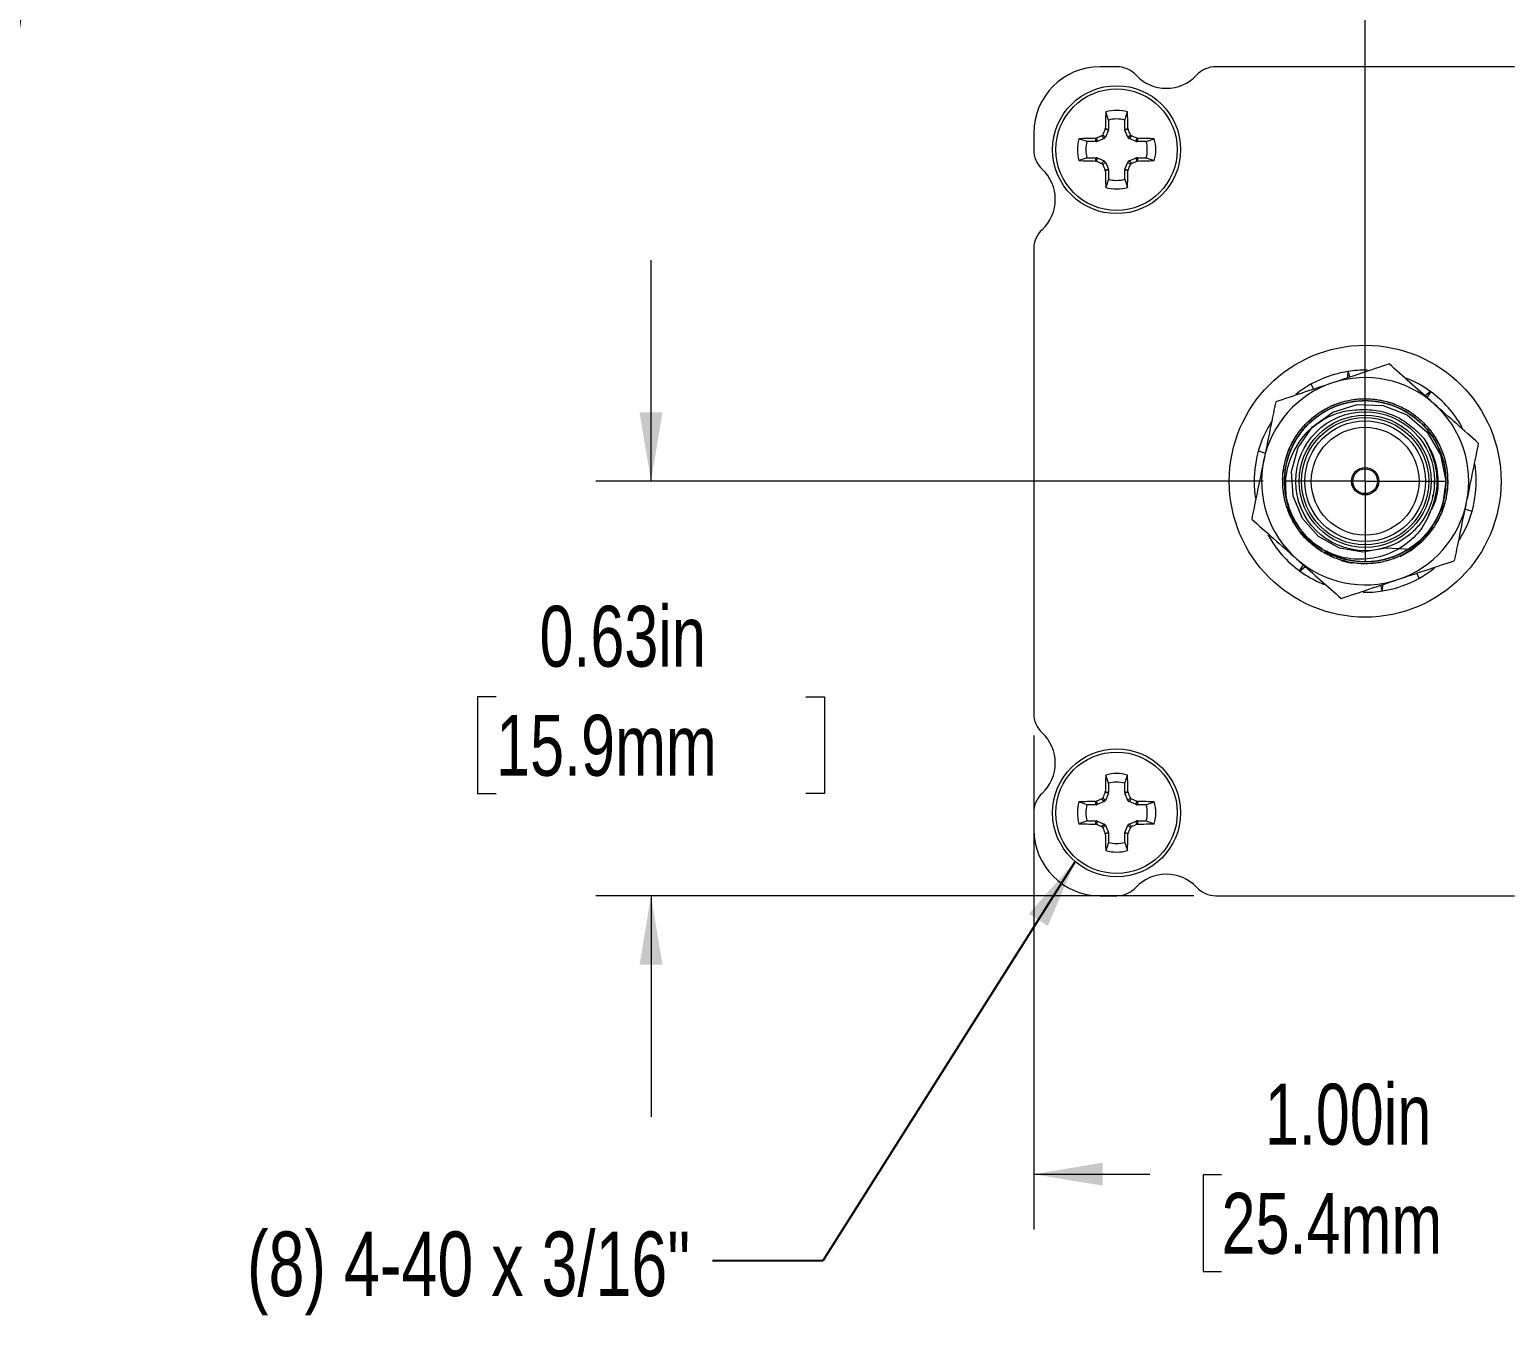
# Model space of a CAD drawing. Header units: inches. Extents: x 0.04 to 7.3, y 0.02 to 5.63.
# Drawn here: x 3.774 to 6.003, y 1.124 to 3.063 of the extents above; entities that cross this region are included whole.
import ezdxf

# ---------------------------------------------------------------- set-up
doc = ezdxf.new("R2010")
doc.units = ezdxf.units.IN
doc.header["$MEASUREMENT"] = 0
doc.styles.add('SLDTEXTSTYLE0', font='TXT', dxfattribs={"width": 0.75})
doc.dimstyles.new('SLDDIMSTYLE1', dxfattribs={"dimtxt": 0.18, "dimasz": 0.104, "dimexe": 0, "dimexo": 0.0625, "dimgap": 0, "dimtad": 0, "dimtih": 1, "dimtoh": 1, "dimdec": 0, "dimrnd": 1e-09, "dimzin": 0, "dimdsep": 46, "dimtxsty": 'Standard', "dimsah": 1, "dimcen": 0.09, "dimadec": 0, "dimazin": 0, "dimtfac": 0.104, "dimtdec": 0, "dimtofl": 0, "dimtmove": 0, "dimatfit": 3, "dimfxl": 1, "dimfrac": 2, "dimtolj": 1, "dimtzin": 0, "dimarcsym": 0})
doc.dimstyles.new('SLDDIMSTYLE2', dxfattribs={"dimtxt": 0.091864, "dimasz": 0.104, "dimexe": 0, "dimexo": 0.0625, "dimgap": 0.022966, "dimtad": 0, "dimtih": 1, "dimtoh": 1, "dimrnd": 1e-09, "dimzin": 0, "dimdsep": 46, "dimtxsty": 'SLDTEXTSTYLE0', "dimsah": 1, "dimcen": 0.09, "dimadec": 0, "dimazin": 0, "dimtfac": 1, "dimtmove": 0, "dimatfit": 0, "dimfxl": 1, "dimfrac": 2, "dimtolj": 1, "dimtzin": 12, "dimarcsym": 0})
doc.dimstyles.new('SLDDIMSTYLE3', dxfattribs={"dimtxt": 0.091864, "dimasz": 0.104, "dimexe": 0, "dimexo": 0.0625, "dimgap": 0.022966, "dimtad": 0, "dimtih": 1, "dimtoh": 1, "dimrnd": 1e-09, "dimzin": 4, "dimdsep": 46, "dimtxsty": 'SLDTEXTSTYLE0', "dimsah": 1, "dimcen": 0.09, "dimadec": 0, "dimazin": 1, "dimtfac": 1, "dimtofl": 0, "dimtmove": 0, "dimatfit": 3, "dimfxl": 1, "dimfrac": 2, "dimtolj": 1, "dimtzin": 12, "dimarcsym": 0})
doc.dimstyles.new('SLDDIMSTYLE4', dxfattribs={"dimtxt": 0.091864, "dimasz": 0.104, "dimexe": 0, "dimexo": 0.0625, "dimgap": 0.022966, "dimtad": 0, "dimtih": 1, "dimtoh": 1, "dimrnd": 1e-09, "dimdsep": 46, "dimtxsty": 'SLDTEXTSTYLE0', "dimsah": 1, "dimcen": 0.09, "dimadec": 0, "dimazin": 2, "dimtfac": 1, "dimtmove": 0, "dimatfit": 0, "dimfxl": 1, "dimfrac": 2, "dimtolj": 1, "dimtzin": 12, "dimarcsym": 0})

# ---------------------------------------------------------------- blocks, each defined once
blk = doc.blocks.new('_D_3')
at = {"color": 7, "linetype": 'Continuous', "lineweight": 0, "ltscale": 0.666667}
for p, q in [((5.7888, 2.4152), (5.7888, 3.3527)), ((6.2888, 2.7654), (6.2888, 3.3527)), ((5.7888, 3.2694), (5.4555, 3.2694)), ((6.2888, 3.2694), (6.5241, 3.2694)), ((6.6327, 3.2687), (6.6047, 3.2687)), ((6.6047, 3.2687), (6.6047, 3.1228)), ((7.0999, 3.2687), (7.1279, 3.2687)), ((7.1279, 3.2687), (7.1279, 3.1228)), ((6.6047, 3.1228), (6.6327, 3.1228)), ((7.1279, 3.1228), (7.0999, 3.1228))]:
    blk.add_line(p, q, dxfattribs=at)
for points in [[(5.7888, 3.2694), (5.6848, 3.2867), (5.6848, 3.252)], [(6.2888, 3.2694), (6.3928, 3.252), (6.3928, 3.2867)]]:
    blk.add_solid(points, dxfattribs=at)
at = {"color": 7, "linetype": 'Continuous', "lineweight": 0, "ltscale": 0.666667, "char_height": 0.09186, "attachment_point": 1, "style": 'SLDTEXTSTYLE0'}
for s, insert in [('0.50in', (6.6979, 3.4057)), ('12.7mm', (6.6327, 3.2412))]:
    blk.add_mtext(s, dxfattribs=dict(at, insert=insert))
blk = doc.blocks.new('_D_5')
at = {"color": 7, "linetype": 'Continuous', "lineweight": 0, "ltscale": 0.666667}
for p, q in [((5.2888, 1.9984), (5.2888, 1.2536)), ((6.2888, 1.9984), (6.2888, 1.2536)), ((5.2888, 1.3369), (5.4637, 1.3369)), ((5.5722, 1.3362), (5.5442, 1.3362)), ((5.5442, 1.3362), (5.5442, 1.1904)), ((6.0395, 1.3362), (6.0675, 1.3362)), ((6.0675, 1.3362), (6.0675, 1.1904)), ((6.2888, 1.3369), (6.148, 1.3369)), ((5.5442, 1.1904), (5.5722, 1.1904)), ((6.0675, 1.1904), (6.0395, 1.1904))]:
    blk.add_line(p, q, dxfattribs=at)
for points in [[(5.2888, 1.3369), (5.3928, 1.3196), (5.3928, 1.3543)], [(6.2888, 1.3369), (6.1848, 1.3543), (6.1848, 1.3196)]]:
    blk.add_solid(points, dxfattribs=at)
at = {"color": 7, "linetype": 'Continuous', "lineweight": 0, "ltscale": 0.666667, "char_height": 0.09186, "attachment_point": 1, "style": 'SLDTEXTSTYLE0'}
for s, insert in [('1.00in', (5.6375, 1.4733)), ('25.4mm', (5.5722, 1.3088))]:
    blk.add_mtext(s, dxfattribs=dict(at, insert=insert))
blk = doc.blocks.new('_D_6')
at = {"color": 7, "linetype": 'Continuous', "lineweight": 0, "ltscale": 0.666667}
for p, q in [((4.7114, 2.3819), (4.7114, 2.7152)), ((5.6348, 2.3819), (4.6281, 2.3819)), ((4.4778, 2.057), (4.4498, 2.057)), ((4.4498, 2.057), (4.4498, 1.9112)), ((4.945, 2.057), (4.973, 2.057)), ((4.973, 2.057), (4.973, 1.9112)), ((4.4498, 1.9112), (4.4778, 1.9112)), ((4.973, 1.9112), (4.945, 1.9112)), ((5.5304, 1.7569), (4.6281, 1.7569)), ((4.7114, 1.7569), (4.7114, 1.4236))]:
    blk.add_line(p, q, dxfattribs=at)
for points in [[(4.7114, 2.3819), (4.7287, 2.4859), (4.6941, 2.4859)], [(4.7114, 1.7569), (4.6941, 1.6529), (4.7287, 1.6529)]]:
    blk.add_solid(points, dxfattribs=at)
at = {"color": 7, "linetype": 'Continuous', "lineweight": 0, "ltscale": 0.666667, "char_height": 0.09186, "attachment_point": 1, "style": 'SLDTEXTSTYLE0'}
for s, insert in [('0.63in', (4.5431, 2.1941)), ('15.9mm', (4.4778, 2.0296))]:
    blk.add_mtext(s, dxfattribs=dict(at, insert=insert))
blk = doc.blocks.new('SW_CENTERMARKSYMBOL_0')
at = {"color": 0, "linetype": 'Continuous', "lineweight": 0, "ltscale": 0.666667}
for p, q in [((0, 0.1), (0, 0.1207)), ((0, 0), (0, 0.1)), ((-0.1, 0), (-0.1207, 0)), ((0, 0), (-0.1, 0)), ((0, 0), (0, -0.1)), ((0, 0), (0.1, 0)), ((0.1, 0), (0.1207, 0)), ((0, -0.1), (0, -0.1207))]:
    blk.add_line(p, q, dxfattribs=at)

msp = doc.modelspace()

# ---------------------------------------------------------------- linework, layer by layer
at = {"color": 7, "linetype": 'Continuous', "lineweight": 15, "ltscale": 0.666667}
for p, q in [((5.414, 3.0069), (5.3888, 3.0069)), ((6.014, 3.0069), (5.5637, 3.0069)), ((5.4016, 2.9266), (5.3974, 2.9388)), ((5.4016, 2.9266), (5.4016, 2.9128)), ((5.4261, 2.9266), (5.4303, 2.9388)), ((5.4261, 2.9128), (5.4261, 2.9266)), ((5.2888, 2.9069), (5.2888, 2.8818)), ((5.382, 2.899), (5.3833, 2.8993)), ((5.3829, 2.8941), (5.382, 2.899)), ((5.3833, 2.8993), (5.3843, 2.8944)), ((5.395, 2.8988), (5.3843, 2.8944)), ((5.395, 2.8988), (5.3912, 2.9027)), ((5.3931, 2.9045), (5.3969, 2.9007)), ((5.3964, 2.9124), (5.3967, 2.9138)), ((5.4014, 2.9115), (5.3964, 2.9124)), ((5.3967, 2.9138), (5.4016, 2.9128)), ((5.4014, 2.9115), (5.3969, 2.9007)), ((5.4261, 2.9128), (5.431, 2.9138)), ((5.4312, 2.9124), (5.4263, 2.9115)), ((5.4308, 2.9007), (5.4263, 2.9115)), ((5.4308, 2.9007), (5.4346, 2.9045)), ((5.431, 2.9138), (5.4312, 2.9124)), ((5.4365, 2.9027), (5.4327, 2.8988)), ((5.4434, 2.8944), (5.4327, 2.8988)), ((5.4434, 2.8944), (5.4444, 2.8993)), ((5.4444, 2.8993), (5.4457, 2.899)), ((5.4457, 2.899), (5.4447, 2.8941)), ((5.3692, 2.8941), (5.357, 2.8983)), ((5.3829, 2.8941), (5.3692, 2.8941)), ((5.4585, 2.8941), (5.4447, 2.8941)), ((5.4585, 2.8941), (5.4707, 2.8983)), ((5.3692, 2.8697), (5.357, 2.8655)), ((5.3692, 2.8697), (5.3829, 2.8697)), ((5.382, 2.8648), (5.3829, 2.8697)), ((5.3833, 2.8645), (5.382, 2.8648)), ((5.3843, 2.8694), (5.3833, 2.8645)), ((5.3843, 2.8694), (5.395, 2.865)), ((5.3912, 2.8611), (5.395, 2.865)), ((5.3969, 2.8631), (5.3931, 2.8592)), ((5.3969, 2.8631), (5.4014, 2.8523)), ((5.4263, 2.8523), (5.4308, 2.8631)), ((5.4346, 2.8592), (5.4308, 2.8631)), ((5.4327, 2.865), (5.4434, 2.8694)), ((5.4327, 2.865), (5.4365, 2.8611)), ((5.4444, 2.8645), (5.4434, 2.8694)), ((5.4457, 2.8648), (5.4444, 2.8645)), ((5.4447, 2.8697), (5.4457, 2.8648)), ((5.4447, 2.8697), (5.4585, 2.8697)), ((5.4585, 2.8697), (5.4707, 2.8655)), ((5.3964, 2.8514), (5.4014, 2.8523)), ((5.3967, 2.85), (5.3964, 2.8514)), ((5.4016, 2.851), (5.3967, 2.85)), ((5.4016, 2.8372), (5.3974, 2.825)), ((5.4016, 2.851), (5.4016, 2.8372)), ((5.431, 2.85), (5.4261, 2.851)), ((5.4261, 2.8372), (5.4261, 2.851)), ((5.4261, 2.8372), (5.4303, 2.825)), ((5.4263, 2.8523), (5.4312, 2.8514)), ((5.4312, 2.8514), (5.431, 2.85)), ((5.2888, 2.732), (5.2888, 2.0318)), ((5.7398, 2.5421), (5.7344, 2.5403)), ((5.7626, 2.5473), (5.762, 2.5376)), ((5.7626, 2.5473), (5.7626, 2.5473)), ((5.7633, 2.5474), (5.765, 2.5386)), ((5.7072, 2.5282), (5.711, 2.5206)), ((5.8623, 2.5324), (5.8508, 2.5375)), ((5.8674, 2.5298), (5.8623, 2.5324)), ((5.739, 2.4961), (5.7432, 2.4974)), ((5.7405, 2.4963), (5.7457, 2.4987)), ((5.7457, 2.4987), (5.7506, 2.5001)), ((5.7484, 2.4997), (5.7526, 2.5007)), ((5.758, 2.5026), (5.7623, 2.5033)), ((5.7678, 2.5047), (5.7721, 2.505)), ((5.7706, 2.5051), (5.7735, 2.5053)), ((5.7777, 2.5059), (5.7827, 2.506)), ((5.7805, 2.5062), (5.7849, 2.5061)), ((5.782, 2.5059), (5.7877, 2.5064)), ((5.7877, 2.5064), (5.7927, 2.5061)), ((5.7906, 2.5064), (5.7949, 2.506)), ((5.8006, 2.5059), (5.8048, 2.5051)), ((5.8034, 2.5056), (5.8062, 2.505)), ((5.8105, 2.5045), (5.8147, 2.5034)), ((5.8133, 2.504), (5.8161, 2.5032)), ((5.8203, 2.5024), (5.825, 2.5007)), ((5.823, 2.5017), (5.8271, 2.5001)), ((5.8243, 2.5009), (5.8299, 2.4995)), ((5.8299, 2.4995), (5.8345, 2.4974)), ((5.8325, 2.4985), (5.8364, 2.4967)), ((5.8872, 2.5174), (5.8794, 2.5105)), ((5.8878, 2.517), (5.8819, 2.5082)), ((5.8873, 2.5174), (5.8872, 2.5174)), ((5.7034, 2.4725), (5.7068, 2.4752)), ((5.7047, 2.4733), (5.7088, 2.4773)), ((5.7088, 2.4773), (5.7129, 2.4802)), ((5.711, 2.4791), (5.7146, 2.4815)), ((5.719, 2.485), (5.7228, 2.4872)), ((5.7214, 2.4866), (5.724, 2.488)), ((5.7276, 2.4903), (5.7315, 2.4921)), ((5.73, 2.4917), (5.7327, 2.4928)), ((5.7365, 2.4949), (5.7412, 2.4966)), ((5.8418, 2.4946), (5.8455, 2.4925)), ((5.8443, 2.4934), (5.8468, 2.4919)), ((5.8507, 2.49), (5.8542, 2.4876)), ((5.8531, 2.4886), (5.8555, 2.4869)), ((5.8592, 2.4847), (5.863, 2.4815)), ((5.8615, 2.4831), (5.8648, 2.4803)), ((5.8624, 2.4819), (5.8672, 2.4787)), ((5.8672, 2.4787), (5.8708, 2.4752)), ((5.8694, 2.4769), (5.8724, 2.4738)), ((5.6409, 2.4605), (5.6383, 2.4554)), ((5.6883, 2.4554), (5.6911, 2.4587)), ((5.69, 2.4577), (5.692, 2.4598)), ((5.6945, 2.4632), (5.6976, 2.4663)), ((5.6964, 2.4654), (5.6985, 2.4674)), ((5.7014, 2.4706), (5.7052, 2.4738)), ((5.8767, 2.4701), (5.8795, 2.4668)), ((5.8787, 2.4681), (5.8806, 2.4658)), ((5.8835, 2.4628), (5.8861, 2.4593)), ((5.8854, 2.4606), (5.887, 2.4582)), ((5.8897, 2.4549), (5.8923, 2.4506)), ((5.8914, 2.4526), (5.8935, 2.4488)), ((5.6726, 2.4266), (5.6745, 2.4305)), ((5.6736, 2.4292), (5.675, 2.4318)), ((5.6766, 2.4358), (5.6791, 2.4401)), ((5.6778, 2.4383), (5.6801, 2.442)), ((5.6788, 2.4395), (5.6813, 2.4447)), ((5.6813, 2.4447), (5.6842, 2.4488)), ((5.6827, 2.4471), (5.6853, 2.4506)), ((5.8919, 2.4512), (5.8953, 2.4466)), ((5.8953, 2.4466), (5.8975, 2.4421)), ((5.8967, 2.4441), (5.8986, 2.4402)), ((5.9014, 2.4353), (5.9029, 2.4312)), ((5.9026, 2.4327), (5.9035, 2.4299)), ((5.6277, 2.4276), (5.638, 2.4242)), ((5.6664, 2.4046), (5.6677, 2.4095)), ((5.6669, 2.4074), (5.6682, 2.4115)), ((5.6694, 2.4171), (5.671, 2.4212)), ((5.6702, 2.4198), (5.6713, 2.4225)), ((5.9053, 2.426), (5.9065, 2.4219)), ((5.9063, 2.4234), (5.907, 2.4206)), ((5.9085, 2.4165), (5.9095, 2.4116)), ((5.9092, 2.4138), (5.91, 2.4095)), ((5.9092, 2.4123), (5.9109, 2.4068)), ((5.9543, 2.4081), (5.9543, 2.4082)), ((5.6643, 2.3847), (5.6648, 2.389)), ((5.6644, 2.3875), (5.6648, 2.3904)), ((5.665, 2.3947), (5.6659, 2.3996)), ((5.6653, 2.3975), (5.6662, 2.4018)), ((5.6658, 2.3989), (5.6664, 2.4046)), ((5.9109, 2.4068), (5.9115, 2.4018)), ((5.9114, 2.404), (5.9118, 2.3997)), ((5.9128, 2.3941), (5.9128, 2.3898)), ((5.913, 2.3913), (5.913, 2.3884)), ((5.9544, 2.4075), (5.9533, 2.4073)), ((5.6644, 2.3775), (5.6645, 2.3804)), ((5.6645, 2.3747), (5.6646, 2.379)), ((5.6655, 2.3647), (5.6653, 2.369)), ((5.6659, 2.3619), (5.6655, 2.3669)), ((5.9121, 2.3641), (5.911, 2.3592)), ((5.9124, 2.3698), (5.9121, 2.3641)), ((5.9129, 2.3713), (5.9122, 2.367)), ((5.9131, 2.3741), (5.9124, 2.3691)), ((5.9134, 2.3841), (5.9131, 2.3798)), ((5.9134, 2.3813), (5.9131, 2.3784)), ((5.6234, 2.3556), (5.6234, 2.3556)), ((5.6673, 2.3564), (5.6659, 2.3619)), ((5.6673, 2.3548), (5.6667, 2.3591)), ((5.6679, 2.3521), (5.6671, 2.3571)), ((5.6698, 2.3452), (5.6692, 2.348)), ((5.6707, 2.3425), (5.6697, 2.3467)), ((5.9068, 2.3419), (5.9051, 2.3379)), ((5.9089, 2.3488), (5.9079, 2.346)), ((5.9096, 2.3515), (5.9082, 2.3474)), ((5.9117, 2.3613), (5.9106, 2.3571)), ((5.6732, 2.3357), (5.6723, 2.3385)), ((5.6742, 2.3331), (5.6729, 2.3372)), ((5.6881, 2.3087), (5.6754, 2.3305)), ((5.6785, 2.324), (5.677, 2.3278)), ((5.6799, 2.3216), (5.6775, 2.3268)), ((5.6852, 2.3137), (5.6799, 2.3216)), ((5.6835, 2.3154), (5.6816, 2.3192)), ((5.8975, 2.321), (5.8951, 2.3174)), ((5.8989, 2.3235), (5.8961, 2.3193)), ((5.9011, 2.3288), (5.8989, 2.3235)), ((5.9021, 2.33), (5.8999, 2.3262)), ((5.9032, 2.3325), (5.9008, 2.3281)), ((5.9059, 2.3392), (5.9046, 2.3366)), ((5.95, 2.3362), (5.9397, 2.3396)), ((5.6851, 2.313), (5.6827, 2.3174)), ((5.691, 2.3049), (5.6898, 2.3067)), ((5.6956, 2.2993), (5.6938, 2.3017)), ((5.6975, 2.2973), (5.6948, 2.3007)), ((5.8798, 2.2968), (5.8761, 2.2935)), ((5.8863, 2.3044), (5.8834, 2.3013)), ((5.8907, 2.3102), (5.8888, 2.3079)), ((5.8923, 2.3125), (5.8895, 2.3091)), ((5.9368, 2.3033), (5.9394, 2.3084)), ((5.7025, 2.2921), (5.7006, 2.2943)), ((5.7046, 2.2902), (5.7016, 2.2934)), ((5.7122, 2.2837), (5.709, 2.2867)), ((5.7145, 2.282), (5.7107, 2.2853)), ((5.7193, 2.279), (5.7145, 2.282)), ((5.7204, 2.2779), (5.717, 2.2806)), ((5.7227, 2.2763), (5.7187, 2.2794)), ((5.7289, 2.2727), (5.7265, 2.2743)), ((5.8544, 2.276), (5.8506, 2.2741)), ((5.8539, 2.2758), (5.8577, 2.2776)), ((5.8605, 2.28), (5.8579, 2.2785)), ((5.8627, 2.2816), (5.859, 2.2794)), ((5.8706, 2.2879), (5.8671, 2.2854)), ((5.8727, 2.2898), (5.8687, 2.2867)), ((5.8766, 2.294), (5.8727, 2.2898)), ((5.8779, 2.2948), (5.8746, 2.292)), ((5.6899, 2.2468), (5.6958, 2.2556)), ((5.6904, 2.2463), (5.6983, 2.2533)), ((5.7314, 2.2714), (5.7278, 2.2737)), ((5.7379, 2.2682), (5.7354, 2.2697)), ((5.7405, 2.2671), (5.7367, 2.2691)), ((5.7499, 2.2636), (5.7459, 2.2653)), ((5.7526, 2.2627), (5.7479, 2.2646)), ((5.7524, 2.2623), (5.7638, 2.2594)), ((5.7582, 2.2616), (5.7526, 2.2627)), ((5.7595, 2.2608), (5.7554, 2.2622)), ((5.7623, 2.2602), (5.7575, 2.2617)), ((5.7638, 2.2594), (5.76, 2.261)), ((5.7638, 2.2594), (5.7692, 2.2584)), ((5.7694, 2.2589), (5.7665, 2.2596)), ((5.7721, 2.2585), (5.7679, 2.2594)), ((5.7793, 2.2577), (5.7764, 2.2582)), ((5.7821, 2.2575), (5.7778, 2.2581)), ((5.7921, 2.2574), (5.7878, 2.2576)), ((5.795, 2.2575), (5.7912, 2.2576)), ((5.8006, 2.2583), (5.795, 2.2575)), ((5.7993, 2.2578), (5.7964, 2.2578)), ((5.8021, 2.2581), (5.7978, 2.258)), ((5.8049, 2.2584), (5.7999, 2.2582)), ((5.8121, 2.2595), (5.8091, 2.2592)), ((5.8148, 2.2601), (5.8105, 2.2595)), ((5.8218, 2.2618), (5.8189, 2.2613)), ((5.8245, 2.2626), (5.8203, 2.2617)), ((5.834, 2.2658), (5.8298, 2.2646)), ((5.8366, 2.2669), (5.8318, 2.2654)), ((5.8417, 2.2695), (5.8366, 2.2669)), ((5.8432, 2.2698), (5.8391, 2.2683)), ((5.8457, 2.2711), (5.8411, 2.2692)), ((5.6904, 2.2464), (5.6904, 2.2463)), ((5.7103, 2.234), (5.7154, 2.2314)), ((5.7154, 2.2314), (5.7269, 2.2263)), ((5.8705, 2.2356), (5.8667, 2.2431)), ((5.8144, 2.2164), (5.8127, 2.2251)), ((5.8151, 2.2165), (5.8157, 2.2261)), ((5.8151, 2.2165), (5.8151, 2.2165)), ((5.8379, 2.2217), (5.8433, 2.2235)), ((5.4016, 1.9266), (5.3974, 1.9388)), ((5.4016, 1.9266), (5.4016, 1.9128)), ((5.4261, 1.9266), (5.4303, 1.9388)), ((5.4261, 1.9128), (5.4261, 1.9266)), ((5.3692, 1.8941), (5.357, 1.8983)), ((5.382, 1.899), (5.3833, 1.8993)), ((5.3829, 1.8941), (5.382, 1.899)), ((5.3833, 1.8993), (5.3843, 1.8944)), ((5.395, 1.8988), (5.3843, 1.8944)), ((5.395, 1.8988), (5.3912, 1.9027)), ((5.3931, 1.9045), (5.3969, 1.9007)), ((5.3964, 1.9124), (5.3967, 1.9138)), ((5.4014, 1.9115), (5.3964, 1.9124)), ((5.3967, 1.9138), (5.4016, 1.9128)), ((5.4014, 1.9115), (5.3969, 1.9007)), ((5.4261, 1.9128), (5.431, 1.9138)), ((5.4312, 1.9124), (5.4263, 1.9115)), ((5.4308, 1.9007), (5.4263, 1.9115)), ((5.4308, 1.9007), (5.4346, 1.9045)), ((5.431, 1.9138), (5.4312, 1.9124)), ((5.4365, 1.9027), (5.4327, 1.8988)), ((5.4434, 1.8944), (5.4327, 1.8988)), ((5.4434, 1.8944), (5.4444, 1.8993)), ((5.4444, 1.8993), (5.4457, 1.899)), ((5.4457, 1.899), (5.4447, 1.8941)), ((5.4585, 1.8941), (5.4707, 1.8983)), ((5.2888, 1.882), (5.2888, 1.8569)), ((5.3829, 1.8941), (5.3692, 1.8941)), ((5.4585, 1.8941), (5.4447, 1.8941)), ((5.3692, 1.8697), (5.357, 1.8655)), ((5.3692, 1.8697), (5.3829, 1.8697)), ((5.382, 1.8648), (5.3829, 1.8697)), ((5.3833, 1.8645), (5.382, 1.8648)), ((5.3843, 1.8694), (5.3833, 1.8645)), ((5.3843, 1.8694), (5.395, 1.865)), ((5.3912, 1.8611), (5.395, 1.865)), ((5.3969, 1.8631), (5.3931, 1.8592)), ((5.3964, 1.8514), (5.4014, 1.8523)), ((5.3967, 1.85), (5.3964, 1.8514)), ((5.4016, 1.851), (5.3967, 1.85)), ((5.3969, 1.8631), (5.4014, 1.8523)), ((5.4016, 1.851), (5.4016, 1.8372)), ((5.431, 1.85), (5.4261, 1.851)), ((5.4261, 1.8372), (5.4261, 1.851)), ((5.4263, 1.8523), (5.4308, 1.8631)), ((5.4263, 1.8523), (5.4312, 1.8514)), ((5.4346, 1.8592), (5.4308, 1.8631)), ((5.4312, 1.8514), (5.431, 1.85)), ((5.4327, 1.865), (5.4434, 1.8694)), ((5.4327, 1.865), (5.4365, 1.8611)), ((5.4444, 1.8645), (5.4434, 1.8694)), ((5.4457, 1.8648), (5.4444, 1.8645)), ((5.4447, 1.8697), (5.4457, 1.8648)), ((5.4447, 1.8697), (5.4585, 1.8697)), ((5.4585, 1.8697), (5.4707, 1.8655)), ((5.4016, 1.8372), (5.3974, 1.825)), ((5.4261, 1.8372), (5.4303, 1.825)), ((5.3888, 1.7569), (5.414, 1.7569)), ((5.5637, 1.7569), (6.014, 1.7569))]:
    msp.add_line(p, q, dxfattribs=at)
at = {"color": 7, "linetype": 'Continuous', "lineweight": 15, "ltscale": 0.666667, "flags": 128}
for points in [[(5.8586, 2.2792), (5.8202, 2.2809), (5.7852, 2.2751), (5.7501, 2.2812), (5.7186, 2.2987), (5.6942, 2.3258), (5.6801, 2.3595), (5.6777, 2.3967), (5.6877, 2.4326), (5.7093, 2.4639), (5.7401, 2.4863), (5.7769, 2.4976), (5.8158, 2.4961), (5.8522, 2.4819), (5.8824, 2.4561), (5.9025, 2.4218), (5.9104, 2.3822), (5.9048, 2.342), (5.8861, 2.3055), (5.8562, 2.2769), (5.8465, 2.271), (5.8465, 2.271)], [(5.8577, 2.2776), (5.8745, 2.2909), (5.8851, 2.3022)], [(5.8414, 2.2685), (5.8472, 2.2713), (5.8577, 2.2776)]]:
    msp.add_lwpolyline(points, dxfattribs=at)
at = {"color": 7, "linetype": 'Continuous', "lineweight": 15, "ltscale": 0.444444}
for centre, radius in [((5.4138, 2.8819), 0.0965), ((5.4138, 2.8819), 0.0916), ((5.7888, 2.3819), 0.205), ((5.7888, 2.3819), 0.1048), ((5.7888, 2.3819), 0.0997), ((5.7888, 2.3819), 0.096), ((5.7888, 2.3819), 0.091), ((5.7888, 2.3819), 0.0813), ((5.7888, 2.3819), 0.0207), ((5.7888, 2.3819), 0.0187), ((5.4138, 1.8819), 0.0965), ((5.4138, 1.8819), 0.0916)]:
    msp.add_circle(centre, radius, dxfattribs=at)
for centre, radius, start, end in [((5.3888, 2.9069), 0.1, 90, 180), ((5.414, 2.9669), 0.04, 43.0728, 90), ((5.4888, 3.0369), 0.0625, 223.0728, 316.9272), ((5.5637, 2.9669), 0.04, 90, 136.9272), ((6.8781, 2.8858), 1.4816, 177.95, 178.9179), ((5.4138, 2.8819), 0.0592, 73.894, 106.106), ((5.4138, 2.8819), 0.0463, 74.7064, 105.2936), ((3.9496, 2.8858), 1.4816, 1.0821, 2.05), ((5.41, 1.4177), 1.4816, 91.0821, 92.05), ((6.0402, 1.3692), 1.6651, 112.9387, 113.2338), ((6.9265, 2.2556), 1.6651, 156.7662, 157.0613), ((3.9012, 2.2556), 1.6651, 22.9387, 23.2338), ((4.7875, 1.3692), 1.6651, 66.7662, 67.0613), ((5.4177, 1.4177), 1.4816, 87.95, 88.9179), ((5.3288, 2.8818), 0.04, 180, 226.9272), ((5.4138, 2.8819), 0.0592, 163.894, 196.106), ((5.4138, 2.8819), 0.0463, 164.7064, 195.2936), ((5.4138, 2.8819), 0.0463, 344.7064, 15.2936), ((5.4138, 2.8819), 0.0592, 343.894, 16.106), ((5.41, 4.3461), 1.4816, 267.95, 268.9179), ((6.0402, 4.3946), 1.6651, 246.7662, 247.0613), ((6.9265, 3.5082), 1.6651, 202.9387, 203.2338), ((3.9012, 3.5082), 1.6651, 336.7662, 337.0613), ((4.7875, 4.3946), 1.6651, 292.9387, 293.2338), ((5.4177, 4.3461), 1.4816, 271.0821, 272.05), ((5.2588, 2.8069), 0.0625, 313.0728, 46.9272), ((6.8781, 2.878), 1.4816, 181.0821, 182.05), ((5.4138, 2.8819), 0.0463, 254.7064, 285.2936), ((3.9496, 2.878), 1.4816, 357.95, 358.9179), ((5.4138, 2.8819), 0.0592, 253.894, 286.106), ((5.3288, 2.732), 0.04, 133.0728, 180), ((5.7888, 2.3819), 0.1675, 89.0042, 99.015), ((5.7888, 2.3819), 0.1563, 108.4365, 168.4365), ((5.7888, 2.3819), 0.1675, 108.9789, 128.6632), ((5.7888, 2.3819), 0.1563, 48.4365, 108.4365), ((5.7888, 2.3819), 0.1675, 28.9353, 54.015), ((5.7888, 2.3819), 0.1563, 348.4365, 48.4365), ((5.7888, 2.3819), 0.1675, 153.9789, 189.015), ((5.7888, 2.3819), 0.1563, 168.4365, 228.4365), ((5.7888, 2.3819), 0.1675, 333.9789, 9.015), ((5.7888, 2.3819), 0.1563, 288.4365, 348.4365), ((5.7888, 2.3819), 0.1675, 208.9353, 234.015), ((5.7888, 2.3819), 0.1563, 228.4365, 288.4365), ((5.7888, 2.3819), 0.1675, 288.9789, 308.6632), ((5.7888, 2.3819), 0.1675, 269.0042, 279.015), ((5.3288, 2.0318), 0.04, 180, 226.9272), ((5.2588, 1.9569), 0.0625, 313.0728, 46.9272), ((5.4138, 1.8819), 0.0592, 73.894, 106.106), ((6.8781, 1.8858), 1.4816, 177.95, 178.9179), ((5.4138, 1.8819), 0.0463, 74.7064, 105.2936), ((3.9496, 1.8858), 1.4816, 1.0821, 2.05), ((5.3288, 1.882), 0.04, 133.0728, 180), ((5.4138, 1.8819), 0.0592, 163.894, 196.106), ((5.41, 0.4177), 1.4816, 91.0821, 92.05), ((6.0402, 0.3692), 1.6651, 112.9387, 113.2338), ((6.9265, 1.2556), 1.6651, 156.7662, 157.0613), ((3.9012, 1.2556), 1.6651, 22.9387, 23.2338), ((4.7875, 0.3692), 1.6651, 66.7662, 67.0613), ((5.4177, 0.4177), 1.4816, 87.95, 88.9179), ((5.4138, 1.8819), 0.0592, 343.894, 16.106), ((5.4138, 1.8819), 0.0463, 164.7064, 195.2936), ((5.4138, 1.8819), 0.0463, 344.7064, 15.2936), ((5.3888, 1.8569), 0.1, 180, 270), ((5.41, 3.3461), 1.4816, 267.95, 268.9179), ((6.0402, 3.3946), 1.6651, 246.7662, 247.0613), ((6.9265, 2.5082), 1.6651, 202.9387, 203.2338), ((3.9012, 2.5082), 1.6651, 336.7662, 337.0613), ((4.7875, 3.3946), 1.6651, 292.9387, 293.2338), ((5.4177, 3.3461), 1.4816, 271.0821, 272.05), ((6.8781, 1.878), 1.4816, 181.0821, 182.05), ((5.4138, 1.8819), 0.0463, 254.7064, 285.2936), ((3.9496, 1.878), 1.4816, 357.95, 358.9179), ((5.4138, 1.8819), 0.0592, 253.894, 286.106), ((5.4888, 1.7269), 0.0625, 43.0728, 136.9272), ((5.414, 1.7969), 0.04, 270, 316.9272), ((5.5637, 1.7969), 0.04, 223.0728, 270)]:
    msp.add_arc(centre, radius, start, end, dxfattribs=at)
for centre, major_axis, ratio, start_param, end_param in [((5.3937, 2.9021), (-0.00249, 0.00249), 0.995546, 2.750469, 3.532716), ((5.3981, 2.9128), (-0.00345, 0.00069), 0.996045, 2.946, 3.337185), ((5.4296, 2.9128), (0.00345, 0.00069), 0.996045, 2.946, 3.337185), ((5.434, 2.9021), (0.00249, 0.00249), 0.995546, 2.750469, 3.532716), ((5.3829, 2.8976), (-0.00069, 0.00345), 0.996045, 2.946, 3.337185), ((5.4447, 2.8976), (0.00069, 0.00345), 0.996045, 2.946, 3.337185), ((5.3829, 2.8662), (-0.00069, -0.00345), 0.996045, 2.946, 3.337185), ((5.3937, 2.8617), (-0.00249, -0.00249), 0.995546, 2.750469, 3.532716), ((5.434, 2.8617), (0.00249, -0.00249), 0.995546, 2.750469, 3.532716), ((5.4447, 2.8662), (0.00069, -0.00345), 0.996045, 2.946, 3.337185), ((5.3981, 2.851), (-0.00345, -0.00069), 0.996045, 2.946, 3.337185), ((5.4296, 2.851), (0.00345, -0.00069), 0.996045, 2.946, 3.337185), ((5.3937, 1.9021), (-0.00249, 0.00249), 0.995546, 2.750469, 3.532716), ((5.3981, 1.9128), (-0.00345, 0.00069), 0.996045, 2.946, 3.337185), ((5.4296, 1.9128), (0.00345, 0.00069), 0.996045, 2.946, 3.337185), ((5.434, 1.9021), (0.00249, 0.00249), 0.995546, 2.750469, 3.532716), ((5.3829, 1.8976), (-0.00069, 0.00345), 0.996045, 2.946, 3.337185), ((5.4447, 1.8976), (0.00069, 0.00345), 0.996045, 2.946, 3.337185), ((5.3829, 1.8662), (-0.00069, -0.00345), 0.996045, 2.946, 3.337185), ((5.3937, 1.8617), (-0.00249, -0.00249), 0.995546, 2.750469, 3.532716), ((5.3981, 1.851), (-0.00345, -0.00069), 0.996045, 2.946, 3.337185), ((5.4296, 1.851), (0.00345, -0.00069), 0.996045, 2.946, 3.337185), ((5.434, 1.8617), (0.00249, -0.00249), 0.995546, 2.750469, 3.532716), ((5.4447, 1.8662), (0.00069, -0.00345), 0.996045, 2.946, 3.337185)]:
    msp.add_ellipse(centre, major_axis=major_axis, ratio=ratio, start_param=start_param, end_param=end_param, dxfattribs=at)
at = {"color": 7, "linetype": 'Continuous', "lineweight": 15, "ltscale": 0.666667}
for points, knots in [([(5.3912, 2.9027), (5.3915, 2.9028), (5.3922, 2.9032), (5.3928, 2.904), (5.393, 2.9044), (5.3931, 2.9045)], [0, 0, 0, 0, 0.427373, 0.85477, 1, 1, 1, 1]), ([(5.4346, 2.9045), (5.4348, 2.9042), (5.4352, 2.9035), (5.4359, 2.9029), (5.4364, 2.9027), (5.4365, 2.9027)], [0, 0, 0, 0, 0.427373, 0.85477, 1, 1, 1, 1]), ([(5.3931, 2.8592), (5.3929, 2.8596), (5.3925, 2.8603), (5.3918, 2.8609), (5.3913, 2.8611), (5.3912, 2.8611)], [0, 0, 0, 0, 0.427373, 0.85477, 1, 1, 1, 1]), ([(5.4365, 2.8611), (5.4361, 2.8609), (5.4355, 2.8606), (5.4349, 2.8598), (5.4347, 2.8594), (5.4346, 2.8592)], [0, 0, 0, 0, 0.427373, 0.85477, 1, 1, 1, 1]), ([(5.825, 2.5587), (5.8111, 2.554), (5.7831, 2.5447), (5.7541, 2.535), (5.7394, 2.5301)], [0, 0, 0, 0, 0.495458, 1, 1, 1, 1]), ([(5.7626, 2.5473), (5.7557, 2.546), (5.748, 2.5445), (5.7405, 2.5423), (5.7398, 2.5421)], [0, 0, 0, 0, 0.902243, 1, 1, 1, 1]), ([(5.8925, 2.4988), (5.8909, 2.5002), (5.8788, 2.511), (5.8559, 2.5312), (5.8354, 2.5495), (5.825, 2.5587)], [0, 0, 0, 0, 0.0700468, 0.5307621, 1, 1, 1, 1]), ([(5.7394, 2.5301), (5.7374, 2.5295), (5.722, 2.5243), (5.6931, 2.5147), (5.667, 2.506), (5.6538, 2.5016)], [0, 0, 0, 0, 0.070047, 0.530762, 1, 1, 1, 1]), ([(5.8872, 2.5174), (5.8814, 2.5214), (5.875, 2.5258), (5.8681, 2.5295), (5.8674, 2.5298)], [0, 0, 0, 0, 0.902243, 1, 1, 1, 1]), ([(5.6538, 2.5016), (5.6516, 2.4904), (5.6469, 2.4679), (5.6409, 2.4381), (5.6371, 2.4198), (5.6358, 2.4132)], [0, 0, 0, 0, 0.387506, 0.778842, 1, 1, 1, 1]), ([(5.96, 2.439), (5.949, 2.4487), (5.9269, 2.4683), (5.904, 2.4886), (5.8925, 2.4988)], [0, 0, 0, 0, 0.495458, 1, 1, 1, 1]), ([(5.6706, 2.3535), (5.6696, 2.3641), (5.6673, 2.3879), (5.6776, 2.4245), (5.7001, 2.4577), (5.7322, 2.4807), (5.7622, 2.4896), (5.7797, 2.4898), (5.7847, 2.4899)], [0, 0, 0, 0, 0.156459, 0.352595, 0.548375, 0.739841, 0.926933, 1, 1, 1, 1]), ([(5.7847, 2.4899), (5.787, 2.4899), (5.7987, 2.4901), (5.8223, 2.4862), (5.8463, 2.4749), (5.8588, 2.4641), (5.8622, 2.4612)], [0, 0, 0, 0, 0.0821287, 0.4132852, 0.8414684, 1, 1, 1, 1]), ([(5.6477, 2.4714), (5.6457, 2.4685), (5.6433, 2.4649), (5.6413, 2.4611), (5.6409, 2.4605)], [0, 0, 0, 0, 0.822659, 1, 1, 1, 1]), ([(5.8622, 2.4612), (5.8631, 2.4604), (5.8658, 2.4582), (5.8697, 2.4547), (5.8739, 2.4504), (5.8763, 2.4477), (5.8775, 2.4463)], [0, 0, 0, 0, 0.162982, 0.489074, 0.744219, 1, 1, 1, 1]), ([(5.8775, 2.4463), (5.8781, 2.4453), (5.8799, 2.4423), (5.8824, 2.4377), (5.8849, 2.4323), (5.8863, 2.4289), (5.8869, 2.4272)], [0, 0, 0, 0, 0.16263, 0.488849, 0.744102, 1, 1, 1, 1]), ([(5.8775, 2.4463), (5.8822, 2.4387), (5.8936, 2.4204), (5.9, 2.3865), (5.8973, 2.3537), (5.8875, 2.337), (5.8841, 2.3312)], [0, 0, 0, 0, 0.218279, 0.526504, 0.834729, 1, 1, 1, 1]), ([(5.9419, 2.3506), (5.9433, 2.3572), (5.947, 2.3754), (5.9531, 2.4051), (5.9577, 2.4276), (5.96, 2.439)], [0, 0, 0, 0, 0.221157, 0.608296, 1, 1, 1, 1]), ([(5.6358, 2.4132), (5.6333, 2.4013), (5.6284, 2.3773), (5.6224, 2.3479), (5.6188, 2.3305), (5.6177, 2.3248)], [0, 0, 0, 0, 0.39822, 0.802626, 1, 1, 1, 1]), ([(5.8869, 2.4272), (5.8879, 2.4251), (5.8925, 2.4144), (5.898, 2.391), (5.8968, 2.3646), (5.8916, 2.3488), (5.8902, 2.3446)], [0, 0, 0, 0, 0.082128, 0.413261, 0.841712, 1, 1, 1, 1]), ([(5.8924, 2.3825), (5.8929, 2.3765), (5.8936, 2.3679), (5.8907, 2.3599), (5.8898, 2.3574)], [0, 0, 0, 0, 0.694065, 1, 1, 1, 1]), ([(5.6881, 2.3087), (5.6869, 2.3107), (5.6833, 2.3165), (5.6782, 2.3269), (5.6735, 2.3399), (5.6716, 2.349), (5.6706, 2.3535)], [0, 0, 0, 0, 0.142653, 0.428294, 0.712307, 1, 1, 1, 1]), ([(5.6935, 2.3387), (5.6908, 2.3443), (5.688, 2.35), (5.6874, 2.3562), (5.6874, 2.3563)], [0, 0, 0, 0, 0.98481, 1, 1, 1, 1]), ([(5.8902, 2.3446), (5.8864, 2.3346), (5.8787, 2.3147), (5.8558, 2.2893), (5.8248, 2.2704), (5.7869, 2.2624), (5.7523, 2.266), (5.7329, 2.2748), (5.7253, 2.2782)], [0, 0, 0, 0, 0.156714, 0.313369, 0.49755, 0.685436, 0.877485, 1, 1, 1, 1]), ([(5.9238, 2.2622), (5.925, 2.2679), (5.9285, 2.2851), (5.9345, 2.3145), (5.9394, 2.3385), (5.9419, 2.3506)], [0, 0, 0, 0, 0.197375, 0.595971, 1, 1, 1, 1]), ([(5.6177, 2.3248), (5.6286, 2.3151), (5.6508, 2.2955), (5.6736, 2.2752), (5.6852, 2.265)], [0, 0, 0, 0, 0.495458, 1, 1, 1, 1]), ([(5.7253, 2.2782), (5.7233, 2.2793), (5.7173, 2.2827), (5.7078, 2.2893), (5.6972, 2.2983), (5.6911, 2.3052), (5.6881, 2.3087)], [0, 0, 0, 0, 0.142656, 0.428307, 0.712337, 1, 1, 1, 1]), ([(5.7067, 2.2883), (5.7013, 2.2931), (5.6951, 2.2988), (5.6905, 2.3057), (5.6899, 2.3067)], [0, 0, 0, 0, 0.8598181, 1, 1, 1, 1]), ([(5.8681, 2.3145), (5.8671, 2.3129), (5.8627, 2.3063), (5.8563, 2.3016), (5.8513, 2.2979)], [0, 0, 0, 0, 0.228838, 1, 1, 1, 1]), ([(5.93, 2.2924), (5.932, 2.2953), (5.9344, 2.2989), (5.9364, 2.3027), (5.9368, 2.3033)], [0, 0, 0, 0, 0.822659, 1, 1, 1, 1]), ([(5.6852, 2.265), (5.6868, 2.2636), (5.6989, 2.2528), (5.7217, 2.2326), (5.7423, 2.2143), (5.7527, 2.2051)], [0, 0, 0, 0, 0.0700468, 0.5307621, 1, 1, 1, 1]), ([(5.8383, 2.2337), (5.8403, 2.2343), (5.8556, 2.2395), (5.8846, 2.2491), (5.9107, 2.2578), (5.9238, 2.2622)], [0, 0, 0, 0, 0.070047, 0.530762, 1, 1, 1, 1]), ([(5.6904, 2.2463), (5.6963, 2.2424), (5.7027, 2.238), (5.7096, 2.2343), (5.7103, 2.234)], [0, 0, 0, 0, 0.902243, 1, 1, 1, 1]), ([(5.7527, 2.2051), (5.7666, 2.2098), (5.7946, 2.2191), (5.8236, 2.2288), (5.8383, 2.2337)], [0, 0, 0, 0, 0.495458, 1, 1, 1, 1]), ([(5.8151, 2.2165), (5.822, 2.2178), (5.8297, 2.2193), (5.8372, 2.2215), (5.8379, 2.2217)], [0, 0, 0, 0, 0.9022426, 1, 1, 1, 1]), ([(5.3912, 1.9027), (5.3915, 1.9028), (5.3922, 1.9032), (5.3928, 1.904), (5.393, 1.9044), (5.3931, 1.9045)], [0, 0, 0, 0, 0.427373, 0.85477, 1, 1, 1, 1]), ([(5.4346, 1.9045), (5.4348, 1.9042), (5.4352, 1.9035), (5.4359, 1.9029), (5.4364, 1.9027), (5.4365, 1.9027)], [0, 0, 0, 0, 0.427373, 0.85477, 1, 1, 1, 1]), ([(5.3931, 1.8592), (5.3929, 1.8596), (5.3925, 1.8603), (5.3918, 1.8609), (5.3913, 1.8611), (5.3912, 1.8611)], [0, 0, 0, 0, 0.427373, 0.85477, 1, 1, 1, 1]), ([(5.4365, 1.8611), (5.4361, 1.8609), (5.4355, 1.8606), (5.4349, 1.8598), (5.4347, 1.8594), (5.4346, 1.8592)], [0, 0, 0, 0, 0.427373, 0.85477, 1, 1, 1, 1])]:
    msp.add_open_spline(points, degree=3, knots=knots, dxfattribs=at)
at = {"color": 155, "linetype": 'Continuous', "lineweight": 15, "ltscale": 0.666667}
for points, knots in [([(5.6706, 2.3535), (5.6694, 2.3597), (5.6665, 2.375), (5.6676, 2.4001), (5.6749, 2.4273), (5.6882, 2.452), (5.7068, 2.4731), (5.7298, 2.4894), (5.7558, 2.5), (5.7835, 2.5044), (5.8116, 2.5024), (5.8384, 2.4941), (5.8627, 2.4798), (5.883, 2.4605), (5.8985, 2.4369), (5.9081, 2.4105), (5.9115, 2.3826), (5.9084, 2.3547), (5.8991, 2.3282), (5.884, 2.3045), (5.8638, 2.2848), (5.8398, 2.2703), (5.813, 2.2617), (5.7849, 2.2592), (5.7574, 2.2637), (5.7379, 2.2701), (5.7291, 2.2763), (5.7279, 2.2772)], [0, 0, 0, 0, 0.028363, 0.070319, 0.112273, 0.154229, 0.196185, 0.23814, 0.280096, 0.322052, 0.364006, 0.405962, 0.447918, 0.489873, 0.531829, 0.573785, 0.615739, 0.657695, 0.699651, 0.741606, 0.783562, 0.825517, 0.867472, 0.909428, 0.951384, 0.993339, 1, 1, 1, 1]), ([(5.6744, 2.3411), (5.6718, 2.3499), (5.6667, 2.3677), (5.6671, 2.3959), (5.6733, 2.4232), (5.6858, 2.4484), (5.7037, 2.4701), (5.726, 2.4872), (5.7516, 2.4988), (5.7792, 2.5042), (5.8073, 2.5032), (5.8344, 2.4958), (5.8592, 2.4824), (5.8802, 2.4637), (5.8965, 2.4408), (5.9069, 2.4147), (5.9116, 2.388), (5.9095, 2.3706), (5.9085, 2.3624)], [0, 0, 0, 0, 0.062224, 0.125238, 0.18825, 0.251264, 0.314278, 0.37729, 0.440304, 0.503318, 0.566331, 0.629345, 0.692359, 0.755371, 0.818385, 0.881399, 0.944411, 1, 1, 1, 1]), ([(5.7227, 2.2806), (5.7205, 2.2818), (5.7102, 2.2875), (5.6953, 2.3031), (5.6795, 2.3261), (5.6697, 2.3526), (5.6662, 2.3804), (5.6691, 2.4084), (5.6783, 2.435), (5.6933, 2.4588), (5.7133, 2.4785), (5.7373, 2.4932), (5.764, 2.502), (5.792, 2.5045), (5.8198, 2.5006), (5.846, 2.4904), (5.8692, 2.4745), (5.8882, 2.4538), (5.902, 2.4293), (5.9098, 2.4023), (5.9113, 2.3742), (5.9063, 2.3465), (5.8951, 2.3207), (5.8784, 2.2981), (5.857, 2.2799), (5.832, 2.2671), (5.8047, 2.2603), (5.7766, 2.2599), (5.7491, 2.2659), (5.7237, 2.2779), (5.7018, 2.2955), (5.6844, 2.3176), (5.6725, 2.3431), (5.6667, 2.3706), (5.6673, 2.3987), (5.6744, 2.4259), (5.6874, 2.4508), (5.7058, 2.4721), (5.7285, 2.4887), (5.7544, 2.4996), (5.7821, 2.5044), (5.8102, 2.5027), (5.8371, 2.4947), (5.8615, 2.4807), (5.8821, 2.4616), (5.8978, 2.4382), (5.9078, 2.4119), (5.9115, 2.3841), (5.9088, 2.3561), (5.8997, 2.3295), (5.8849, 2.3056), (5.865, 2.2857), (5.8411, 2.2709), (5.8144, 2.262), (5.7864, 2.2592), (5.7588, 2.2633), (5.7389, 2.2696), (5.7298, 2.276), (5.7283, 2.277)], [0, 0, 0, 0, 0.0049388, 0.0233005, 0.0416616, 0.0600233, 0.078385, 0.0967461, 0.1151078, 0.1334695, 0.1518306, 0.1701923, 0.188554, 0.2069151, 0.2252768, 0.2436385, 0.2619996, 0.2803613, 0.298723, 0.3170841, 0.3354458, 0.3538075, 0.3721686, 0.3905303, 0.408892, 0.4272531, 0.4456148, 0.4639765, 0.4823376, 0.5006993, 0.519061, 0.5374222, 0.5557839, 0.5741455, 0.5925067, 0.6108684, 0.6292301, 0.6475912, 0.6659529, 0.6843146, 0.7026757, 0.7210374, 0.7393991, 0.7577602, 0.7761219, 0.7944836, 0.8128447, 0.8312064, 0.8495681, 0.8679292, 0.8862909, 0.9046526, 0.9230137, 0.9413754, 0.9597371, 0.9780982, 0.9964599, 1, 1, 1, 1]), ([(5.6908, 2.31), (5.6858, 2.3179), (5.6757, 2.3337), (5.6681, 2.3609), (5.6664, 2.3889), (5.6712, 2.4166), (5.6822, 2.4425), (5.6988, 2.4652), (5.7201, 2.4835), (5.745, 2.4965), (5.7723, 2.5034), (5.8004, 2.504), (5.8279, 2.4982), (5.8533, 2.4862), (5.8754, 2.4688), (5.8929, 2.4468), (5.905, 2.4214), (5.9109, 2.3939), (5.9104, 2.3658), (5.9036, 2.3385), (5.8907, 2.3135), (5.8725, 2.2922), (5.8498, 2.2755), (5.824, 2.2644), (5.7963, 2.2594), (5.7683, 2.2612), (5.7458, 2.2669), (5.7341, 2.2739), (5.7305, 2.2761)], [0, 0, 0, 0, 0.0392775, 0.078555, 0.1178312, 0.1571087, 0.1963862, 0.2356624, 0.2749399, 0.3142174, 0.3534936, 0.3927711, 0.4320486, 0.4713248, 0.5106023, 0.5498797, 0.589156, 0.6284335, 0.6677109, 0.7069872, 0.7462647, 0.7855421, 0.8248184, 0.8640959, 0.9033733, 0.9426496, 0.9819271, 1, 1, 1, 1]), ([(5.7227, 2.2806), (5.7209, 2.2815), (5.7109, 2.2869), (5.6962, 2.302), (5.6802, 2.3248), (5.6701, 2.3512), (5.6662, 2.379), (5.6688, 2.407), (5.6777, 2.4337), (5.6924, 2.4576), (5.7121, 2.4776), (5.736, 2.4926), (5.7626, 2.5017), (5.7905, 2.5045), (5.8184, 2.5009), (5.8447, 2.4911), (5.8681, 2.4755), (5.8874, 2.455), (5.9014, 2.4306), (5.9096, 2.4037), (5.9113, 2.3756), (5.9067, 2.3479), (5.8959, 2.322), (5.8794, 2.2992), (5.8582, 2.2807), (5.8333, 2.2676), (5.8061, 2.2605), (5.778, 2.2597), (5.7505, 2.2654), (5.725, 2.2772), (5.7028, 2.2945), (5.6851, 2.3164), (5.673, 2.3417), (5.6668, 2.3692), (5.6671, 2.3973), (5.6738, 2.4246), (5.6866, 2.4496), (5.7047, 2.4711), (5.7272, 2.488), (5.753, 2.4992), (5.7807, 2.5043), (5.8087, 2.5029), (5.8358, 2.4952), (5.8604, 2.4816), (5.8812, 2.4626), (5.8971, 2.4395), (5.9074, 2.4133), (5.9114, 2.3855), (5.909, 2.3575), (5.9003, 2.3308), (5.8858, 2.3067), (5.8661, 2.2866), (5.8424, 2.2715), (5.8158, 2.2623), (5.7878, 2.2592), (5.7601, 2.263), (5.7399, 2.2692), (5.7305, 2.2756), (5.7288, 2.2768)], [0, 0, 0, 0, 0.004, 0.022367, 0.040734, 0.059101, 0.077468, 0.095836, 0.114203, 0.13257, 0.150938, 0.169305, 0.187672, 0.20604, 0.224407, 0.242774, 0.261142, 0.279509, 0.297876, 0.316243, 0.334611, 0.352978, 0.371345, 0.389713, 0.40808, 0.426447, 0.444815, 0.463182, 0.481549, 0.499917, 0.518284, 0.536651, 0.555018, 0.573385, 0.591753, 0.61012, 0.628487, 0.646855, 0.665222, 0.683589, 0.701957, 0.720324, 0.738691, 0.757059, 0.775426, 0.793793, 0.81216, 0.830528, 0.848895, 0.867262, 0.88563, 0.903997, 0.922364, 0.940732, 0.959099, 0.977466, 0.995834, 1, 1, 1, 1]), ([(5.7228, 2.2808), (5.7187, 2.2833), (5.7067, 2.2906), (5.6909, 2.3084), (5.6765, 2.3325), (5.6683, 2.3594), (5.6663, 2.3874), (5.6708, 2.4152), (5.6815, 2.4412), (5.6978, 2.4641), (5.7189, 2.4827), (5.7437, 2.4959), (5.7708, 2.5032), (5.7989, 2.5041), (5.8265, 2.4986), (5.8521, 2.487), (5.8744, 2.4698), (5.8921, 2.448), (5.9045, 2.4228), (5.9108, 2.3954), (5.9106, 2.3672), (5.9041, 2.3399), (5.8915, 2.3148), (5.8735, 2.2931), (5.8511, 2.2762), (5.8254, 2.2648), (5.7977, 2.2595), (5.7698, 2.2609), (5.7467, 2.2665), (5.7346, 2.2737), (5.7305, 2.2761)], [0, 0, 0, 0, 0.019114, 0.056116, 0.093118, 0.130119, 0.167121, 0.204124, 0.241124, 0.278127, 0.315129, 0.35213, 0.389132, 0.426134, 0.463135, 0.500137, 0.537139, 0.57414, 0.611142, 0.648144, 0.685145, 0.722147, 0.759149, 0.79615, 0.833152, 0.870154, 0.907155, 0.944157, 0.981159, 1, 1, 1, 1]), ([(5.7232, 2.2801), (5.7216, 2.281), (5.7118, 2.2861), (5.6972, 2.3009), (5.6808, 2.3236), (5.6705, 2.3498), (5.6663, 2.3776), (5.6685, 2.4056), (5.6771, 2.4324), (5.6915, 2.4565), (5.711, 2.4767), (5.7347, 2.4919), (5.7611, 2.5014), (5.7891, 2.5046), (5.817, 2.5013), (5.8435, 2.4917), (5.867, 2.4764), (5.8865, 2.4561), (5.9008, 2.4319), (5.9093, 2.4051), (5.9114, 2.3771), (5.9071, 2.3493), (5.8966, 2.3232), (5.8804, 2.3002), (5.8594, 2.2815), (5.8347, 2.2681), (5.8076, 2.2607), (5.7794, 2.2595), (5.7521, 2.2653), (5.7339, 2.2719), (5.7262, 2.2778), (5.7259, 2.278)], [0, 0, 0, 0, 0.007043, 0.043771, 0.080498, 0.117225, 0.153953, 0.19068, 0.227407, 0.264135, 0.300863, 0.337589, 0.374317, 0.411045, 0.447771, 0.484499, 0.521227, 0.557953, 0.594681, 0.631409, 0.668135, 0.704863, 0.741591, 0.778317, 0.815045, 0.851773, 0.8885, 0.925227, 0.961955, 0.998682, 1, 1, 1, 1]), ([(5.6688, 2.3624), (5.6679, 2.3717), (5.6662, 2.3903), (5.6717, 2.418), (5.6829, 2.4437), (5.6998, 2.4662), (5.7213, 2.4843), (5.7464, 2.497), (5.7737, 2.5036), (5.8018, 2.5039), (5.8293, 2.4977), (5.8546, 2.4855), (5.8764, 2.4678), (5.8937, 2.4456), (5.9054, 2.42), (5.911, 2.3925), (5.9102, 2.3644), (5.9031, 2.3372), (5.8899, 2.3124), (5.8714, 2.2912), (5.8486, 2.2748), (5.8226, 2.264), (5.7948, 2.2593), (5.7669, 2.2614), (5.7448, 2.2672), (5.7336, 2.2742), (5.7303, 2.2762)], [0, 0, 0, 0, 0.042709, 0.085417, 0.128126, 0.170836, 0.213544, 0.256253, 0.298962, 0.34167, 0.384379, 0.427089, 0.469796, 0.512506, 0.555215, 0.597923, 0.640632, 0.683341, 0.726049, 0.768759, 0.811468, 0.854176, 0.896885, 0.939594, 0.982302, 1, 1, 1, 1])]:
    msp.add_open_spline(points, degree=3, knots=knots, dxfattribs=at)
at = {"color": 7, "linetype": 'Continuous', "lineweight": 15, "ltscale": 0.666667}
for points in [[(5.7167, 2.4834), (5.7228, 2.4873), (5.7348, 2.4951), (5.7484, 2.4996), (5.7553, 2.5018)], [(5.7553, 2.5018), (5.7623, 2.5035), (5.7762, 2.5067), (5.7906, 2.5063), (5.7978, 2.5061)], [(5.7978, 2.5061), (5.8049, 2.5053), (5.8191, 2.5036), (5.8325, 2.4984), (5.8392, 2.4958)], [(5.6867, 2.4531), (5.691, 2.4588), (5.6997, 2.4702), (5.7111, 2.479), (5.7167, 2.4834)], [(5.8392, 2.4958), (5.8456, 2.4926), (5.8585, 2.4863), (5.8693, 2.4768), (5.8747, 2.4721)], [(5.6686, 2.4144), (5.6708, 2.4212), (5.6751, 2.4349), (5.6828, 2.447), (5.6867, 2.4531)], [(5.8747, 2.4721), (5.8797, 2.4669), (5.8897, 2.4566), (5.8966, 2.4441), (5.9001, 2.4378)], [(5.9001, 2.4378), (5.9031, 2.4312), (5.909, 2.4181), (5.9113, 2.404), (5.9125, 2.3969)], [(5.6647, 2.3719), (5.6644, 2.3791), (5.6639, 2.3934), (5.667, 2.4074), (5.6686, 2.4144)], [(5.9125, 2.3969), (5.913, 2.3897), (5.9141, 2.3754), (5.9116, 2.3613), (5.9103, 2.3542)], [(5.6754, 2.3305), (5.6727, 2.3372), (5.6674, 2.3505), (5.6656, 2.3648), (5.6647, 2.3719)], [(5.9103, 2.3542), (5.9084, 2.3473), (5.9046, 2.3335), (5.8974, 2.3211), (5.8938, 2.3148)], [(5.8938, 2.3148), (5.8897, 2.309), (5.8814, 2.2972), (5.8705, 2.288), (5.865, 2.2833)], [(5.7431, 2.266), (5.7366, 2.269), (5.7234, 2.2748), (5.7123, 2.2838), (5.7067, 2.2883)], [(5.865, 2.2833), (5.8591, 2.2792), (5.8474, 2.2709), (5.8339, 2.2659), (5.8272, 2.2634)], [(5.7849, 2.2574), (5.7778, 2.2579), (5.7635, 2.259), (5.7499, 2.2637), (5.7431, 2.266)], [(5.8272, 2.2634), (5.8203, 2.2615), (5.8065, 2.2577), (5.7921, 2.2575), (5.7849, 2.2574)]]:
    msp.add_open_spline(points, degree=3, dxfattribs=at)

# ---------------------------------------------------------------- block references
at = {"color": 7, "linetype": 'Continuous', "lineweight": 0, "ltscale": 0.666667}
msp.add_blockref('SW_CENTERMARKSYMBOL_0', (5.7888, 2.3819), dxfattribs=at)

# ---------------------------------------------------------------- texts
at = {"color": 7, "linetype": 'Continuous', "lineweight": 0, "ltscale": 0.666667, "insert": (4.7706, 1.2504), "char_height": 0.097222, "attachment_point": 3, "style": 'SLDTEXTSTYLE0'}
msp.add_mtext('(8) 4-40 x 3/16"', dxfattribs=at)

# ---------------------------------------------------------------- dimensions: what is measured, and where the dimension line sits
at = {"color": 7, "linetype": 'Continuous', "lineweight": 0, "ltscale": 0.666667}
for base, p1, p2, dimstyle, picture, middle in [((6.2888, 3.2694), (5.7888, 2.3819), (6.2888, 2.732), 'SLDDIMSTYLE2', '_D_3', (6.8663, 3.2694)), ((6.2888, 1.3369), (5.2888, 2.0318), (6.2888, 2.0318), 'SLDDIMSTYLE3', '_D_5', (5.8059, 1.3369))]:
    dim = msp.add_linear_dim(base=base, p1=p1, p2=p2, dimstyle=dimstyle, dxfattribs=at)
    dim.commit()
    dim.dimension.update_dxf_attribs({"geometry": picture, "text_midpoint": middle, "dimtype": 160})
dim = msp.add_linear_dim(base=(4.7114130235, 2.3818956683), p1=(5.5637157407, 1.7568956683), p2=(5.66813772, 2.3818956683), angle=90, dimstyle='SLDDIMSTYLE4', dxfattribs=at)
dim.commit()
dim.dimension.update_dxf_attribs({"geometry": '_D_6', "text_midpoint": (4.7114130235, 2.0577042417), "dimtype": 160})

# ---------------------------------------------------------------- leaders
for points in [[(3.6764, 2.4866), (3.9397, 4.3449), (3.7731, 4.3449)], [(5.3513, 1.8084), (4.9707, 1.2061), (4.8041, 1.2061)]]:
    msp.add_leader(points, dimstyle='SLDDIMSTYLE1', dxfattribs=at)

doc.saveas('drawing.dxf')
